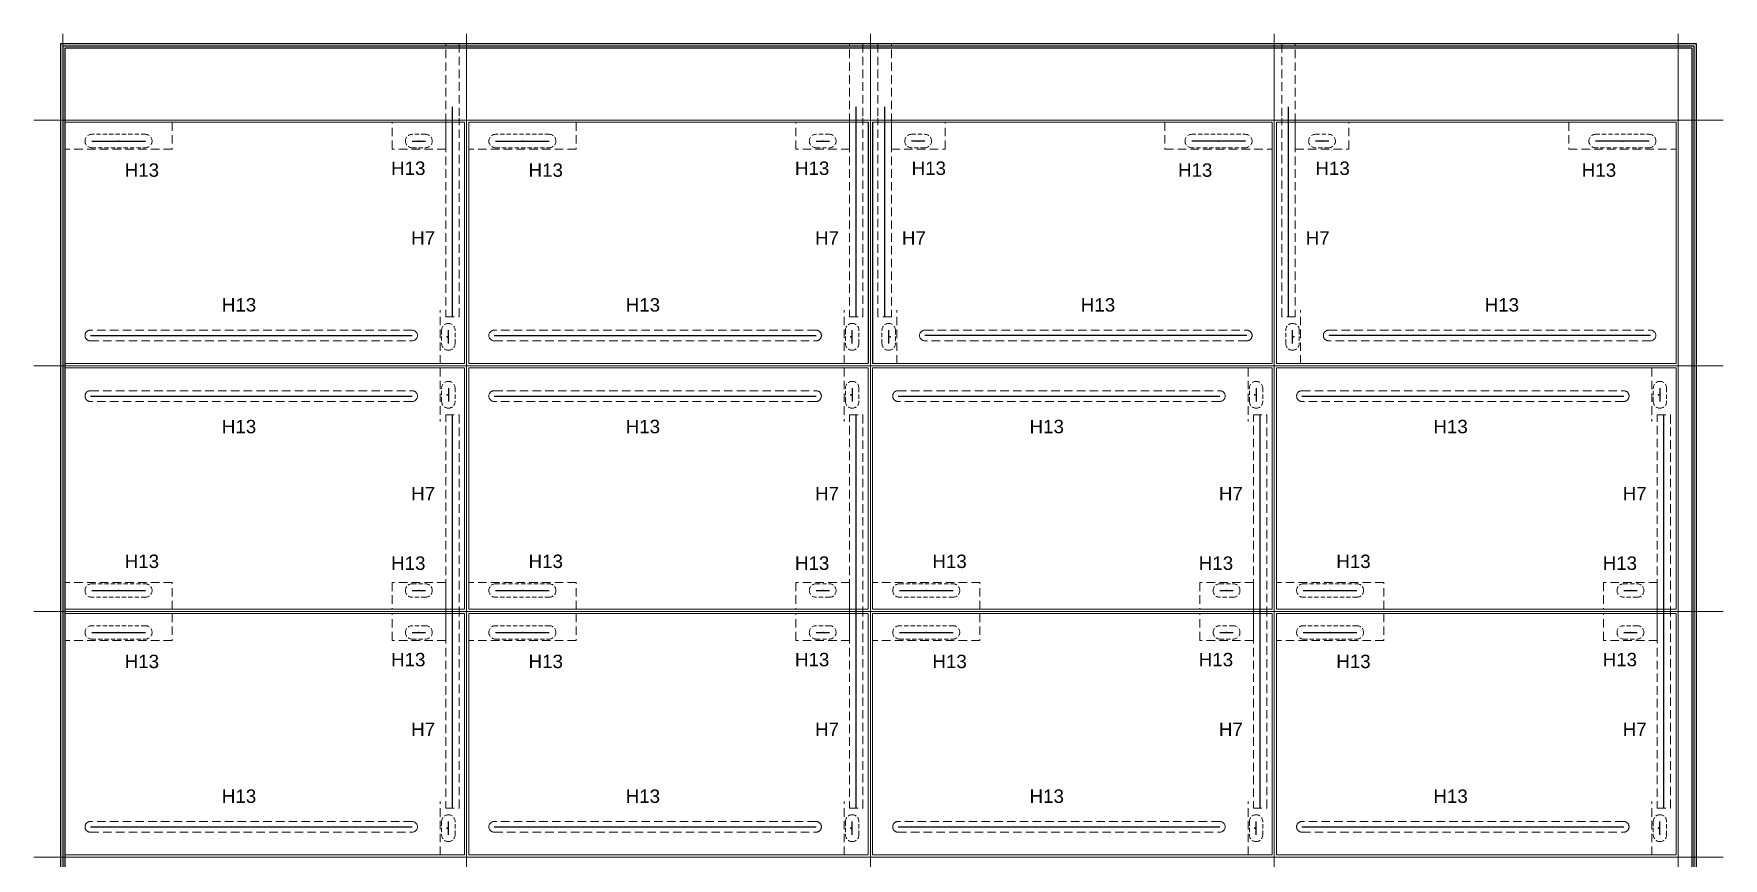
# Model space of a CAD drawing. Header units: millimetres. Extents: x 8271 to 20683, y -3281 to -79.
# Drawn here: x 9951 to 11211, y -762 to -148 of the extents above; entities that cross this region are included whole.
import ezdxf

# ---------------------------------------------------------------- set-up
doc = ezdxf.new("R2010")
doc.units = ezdxf.units.MM
doc.linetypes.add('HIDDEN', pattern=[9.525, 6.35, -3.175])
doc.linetypes.add('HIDDEN.5x', pattern=[4.7625, 3.175, -1.5875])
doc.layers.add('0-文字', color=2, linetype='Continuous')
doc.layers.add('0-标注', color=7, linetype='Continuous')
for name, color, linetype, lineweight in [('tenon hide', 73, 'HIDDEN.5x', 13), ('层板孔虚线', 163, 'HIDDEN', 13), ('底板框实线', 7, 'Continuous', 20), ('底板框虚线', 73, 'HIDDEN', 13), ('螺杆孔虚线', 6, 'HIDDEN', 13)]:
    doc.layers.add(name, color=color, linetype=linetype, lineweight=lineweight)
doc.styles.get("Standard").update_dxf_attribs({"font": 'arial.ttf'})

msp = doc.modelspace()

# ---------------------------------------------------------------- linework, layer by layer
at = {"linetype": 'HIDDEN'}
for p in [(10014.443, -227.667), (10238.443, -227.667), (10315.643, -227.667), (10539.643, -227.667), (10610.843, -227.667), (10834.843, -227.667), (10912.043, -227.667), (11136.043, -227.667), (10259.443, -373.667), (10560.643, -373.667), (10589.843, -373.667), (10891.043, -373.667), (10259.443, -416.867), (10560.643, -416.867), (10861.843, -416.867), (11163.043, -416.867), (10014.443, -562.867), (10238.443, -562.867), (10315.643, -562.867), (10539.643, -562.867), (10616.843, -562.867), (10840.843, -562.867), (10918.043, -562.867), (11142.043, -562.867), (10014.443, -594.067), (10238.443, -594.067), (10315.643, -594.067), (10539.643, -594.067), (10616.843, -594.067), (10840.843, -594.067), (10918.043, -594.067), (11142.043, -594.067), (10259.443, -740.067), (10560.643, -740.067), (10861.843, -740.067), (11163.043, -740.067)]:
    msp.add_point(p, dxfattribs=at)
at = {"layer": '0-标注'}
for p, q in [((10263.443, -358.667), (10263.443, -202.067)), ((10564.643, -358.667), (10564.643, -202.067)), ((10573.643, -213.667), (10573.643, -393.667)), ((10576.843, -213.667), (10576.843, -393.667)), ((10585.843, -358.667), (10585.843, -202.067)), ((10887.043, -358.667), (10887.043, -202.067)), ((9994.443, -227.667), (10034.443, -227.667)), ((10233.443, -227.667), (10243.443, -227.667)), ((10295.643, -227.667), (10335.643, -227.667)), ((10534.643, -227.667), (10544.643, -227.667)), ((10615.843, -227.667), (10605.843, -227.667)), ((10854.843, -227.667), (10814.843, -227.667)), ((10917.043, -227.667), (10907.043, -227.667)), ((11156.043, -227.667), (11116.043, -227.667)), ((9993.443, -372.667), (10233.443, -372.667)), ((10260.443, -378.667), (10260.443, -368.667)), ((10294.643, -372.667), (10534.643, -372.667)), ((10561.643, -378.667), (10561.643, -368.667)), ((10588.843, -378.667), (10588.843, -368.667)), ((10855.843, -372.667), (10615.843, -372.667)), ((10890.043, -378.667), (10890.043, -368.667)), ((11157.043, -372.667), (10917.043, -372.667)), ((10260.443, -411.867), (10260.443, -421.867)), ((10561.643, -411.867), (10561.643, -421.867)), ((10862.843, -411.867), (10862.843, -421.867)), ((11164.043, -411.867), (11164.043, -421.867)), ((9993.443, -417.867), (10233.443, -417.867)), ((10294.643, -417.867), (10534.643, -417.867)), ((10595.843, -417.867), (10835.843, -417.867)), ((10897.043, -417.867), (11137.043, -417.867)), ((10263.443, -725.067), (10263.443, -431.867)), ((10564.643, -725.067), (10564.643, -431.867)), ((10865.843, -725.067), (10865.843, -431.867)), ((11167.043, -725.067), (11167.043, -431.867)), ((9994.443, -562.867), (10034.443, -562.867)), ((10233.443, -562.867), (10243.443, -562.867)), ((10295.643, -562.867), (10335.643, -562.867)), ((10534.643, -562.867), (10544.643, -562.867)), ((10596.843, -562.867), (10636.843, -562.867)), ((10835.843, -562.867), (10845.843, -562.867)), ((10898.043, -562.867), (10938.043, -562.867)), ((11137.043, -562.867), (11147.043, -562.867)), ((9994.443, -594.067), (10034.443, -594.067)), ((10233.443, -594.067), (10243.443, -594.067)), ((10295.643, -594.067), (10335.643, -594.067)), ((10534.643, -594.067), (10544.643, -594.067)), ((10596.843, -594.067), (10636.843, -594.067)), ((10835.843, -594.067), (10845.843, -594.067)), ((10898.043, -594.067), (10938.043, -594.067)), ((11137.043, -594.067), (11147.043, -594.067)), ((9993.443, -739.067), (10233.443, -739.067)), ((10260.443, -745.067), (10260.443, -735.067)), ((10294.643, -739.067), (10534.643, -739.067)), ((10561.643, -745.067), (10561.643, -735.067)), ((10595.843, -739.067), (10835.843, -739.067)), ((10862.843, -745.067), (10862.843, -735.067)), ((10897.043, -739.067), (11137.043, -739.067)), ((11164.043, -745.067), (11164.043, -735.067))]:
    msp.add_line(p, q, dxfattribs=at)
for points in [[(9971.243, -2595.267), (11191.243, -2595.267), (11191.243, -155.267), (9971.243, -155.267)], [(9974.443, -2592.067), (11188.043, -2592.067), (11188.043, -158.467), (9974.443, -158.467)]]:
    msp.add_lwpolyline(points, close=True, dxfattribs=at)
at = {"layer": '0-标注', "color": 1}
msp.add_lwpolyline([(9972.843, -2593.667), (11189.643, -2593.667), (11189.643, -156.867), (9972.843, -156.867)], close=True, dxfattribs=at)
at = {"layer": 'tenon hide', "linetype": 'HIDDEN.5x'}
for p, q in [((10034.443, -222.667), (9994.443, -222.667)), ((10243.443, -222.667), (10233.443, -222.667)), ((10335.643, -222.667), (10295.643, -222.667)), ((10544.643, -222.667), (10534.643, -222.667)), ((10605.843, -222.667), (10615.843, -222.667)), ((10814.843, -222.667), (10854.843, -222.667)), ((10907.043, -222.667), (10917.043, -222.667)), ((11116.043, -222.667), (11156.043, -222.667)), ((9989.443, -227.667), (9989.443, -227.667)), ((9994.443, -232.667), (10034.443, -232.667)), ((10039.443, -227.667), (10039.443, -227.667)), ((10228.443, -227.667), (10228.443, -227.667)), ((10233.443, -232.667), (10243.443, -232.667)), ((10248.443, -227.667), (10248.443, -227.667)), ((10290.643, -227.667), (10290.643, -227.667)), ((10295.643, -232.667), (10335.643, -232.667)), ((10340.643, -227.667), (10340.643, -227.667)), ((10529.643, -227.667), (10529.643, -227.667)), ((10534.643, -232.667), (10544.643, -232.667)), ((10549.643, -227.667), (10549.643, -227.667)), ((10600.843, -227.667), (10600.843, -227.667)), ((10615.843, -232.667), (10605.843, -232.667)), ((10620.843, -227.667), (10620.843, -227.667)), ((10809.843, -227.667), (10809.843, -227.667)), ((10854.843, -232.667), (10814.843, -232.667)), ((10859.843, -227.667), (10859.843, -227.667)), ((10902.043, -227.667), (10902.043, -227.667)), ((10917.043, -232.667), (10907.043, -232.667)), ((10922.043, -227.667), (10922.043, -227.667)), ((11111.043, -227.667), (11111.043, -227.667)), ((11156.043, -232.667), (11116.043, -232.667)), ((11161.043, -227.667), (11161.043, -227.667)), ((9989.443, -562.867), (9989.443, -562.867)), ((9994.443, -557.867), (10034.443, -557.867)), ((10039.443, -562.867), (10039.443, -562.867)), ((10228.443, -562.867), (10228.443, -562.867)), ((10233.443, -557.867), (10243.443, -557.867)), ((10248.443, -562.867), (10248.443, -562.867)), ((10290.643, -562.867), (10290.643, -562.867)), ((10295.643, -557.867), (10335.643, -557.867)), ((10340.643, -562.867), (10340.643, -562.867)), ((10529.643, -562.867), (10529.643, -562.867)), ((10534.643, -557.867), (10544.643, -557.867)), ((10549.643, -562.867), (10549.643, -562.867)), ((10591.843, -562.867), (10591.843, -562.867)), ((10596.843, -557.867), (10636.843, -557.867)), ((10641.843, -562.867), (10641.843, -562.867)), ((10830.843, -562.867), (10830.843, -562.867)), ((10835.843, -557.867), (10845.843, -557.867)), ((10850.843, -562.867), (10850.843, -562.867)), ((10893.043, -562.867), (10893.043, -562.867)), ((10898.043, -557.867), (10938.043, -557.867)), ((10943.043, -562.867), (10943.043, -562.867)), ((11132.043, -562.867), (11132.043, -562.867)), ((11137.043, -557.867), (11147.043, -557.867)), ((11152.043, -562.867), (11152.043, -562.867)), ((10034.443, -567.867), (9994.443, -567.867)), ((10243.443, -567.867), (10233.443, -567.867)), ((10335.643, -567.867), (10295.643, -567.867)), ((10544.643, -567.867), (10534.643, -567.867)), ((10636.843, -567.867), (10596.843, -567.867)), ((10845.843, -567.867), (10835.843, -567.867)), ((10938.043, -567.867), (10898.043, -567.867)), ((11147.043, -567.867), (11137.043, -567.867)), ((10034.443, -589.067), (9994.443, -589.067)), ((10243.443, -589.067), (10233.443, -589.067)), ((10335.643, -589.067), (10295.643, -589.067)), ((10544.643, -589.067), (10534.643, -589.067)), ((10636.843, -589.067), (10596.843, -589.067)), ((10845.843, -589.067), (10835.843, -589.067)), ((10938.043, -589.067), (10898.043, -589.067)), ((11147.043, -589.067), (11137.043, -589.067)), ((9989.443, -594.067), (9989.443, -594.067)), ((9994.443, -599.067), (10034.443, -599.067)), ((10039.443, -594.067), (10039.443, -594.067)), ((10228.443, -594.067), (10228.443, -594.067)), ((10233.443, -599.067), (10243.443, -599.067)), ((10248.443, -594.067), (10248.443, -594.067)), ((10290.643, -594.067), (10290.643, -594.067)), ((10295.643, -599.067), (10335.643, -599.067)), ((10340.643, -594.067), (10340.643, -594.067)), ((10529.643, -594.067), (10529.643, -594.067)), ((10534.643, -599.067), (10544.643, -599.067)), ((10549.643, -594.067), (10549.643, -594.067)), ((10591.843, -594.067), (10591.843, -594.067)), ((10596.843, -599.067), (10636.843, -599.067)), ((10641.843, -594.067), (10641.843, -594.067)), ((10830.843, -594.067), (10830.843, -594.067)), ((10835.843, -599.067), (10845.843, -599.067)), ((10850.843, -594.067), (10850.843, -594.067)), ((10893.043, -594.067), (10893.043, -594.067)), ((10898.043, -599.067), (10938.043, -599.067)), ((10943.043, -594.067), (10943.043, -594.067)), ((11132.043, -594.067), (11132.043, -594.067)), ((11137.043, -599.067), (11147.043, -599.067)), ((11152.043, -594.067), (11152.043, -594.067))]:
    msp.add_line(p, q, dxfattribs=at)
for points in [[(10265.443, -378.667), (10265.443, -368.667, 0.41421356), (10260.443, -363.667), (10260.443, -363.667, 0.41421356), (10255.443, -368.667), (10255.443, -378.667, 0.41421356), (10260.443, -383.667), (10260.443, -383.667, 0.41421356)], [(10566.643, -378.667), (10566.643, -368.667, 0.41421356), (10561.643, -363.667), (10561.643, -363.667, 0.41421356), (10556.643, -368.667), (10556.643, -378.667, 0.41421356), (10561.643, -383.667), (10561.643, -383.667, 0.41421356)], [(10583.843, -378.667), (10583.843, -368.667, -0.41421356), (10588.843, -363.667), (10588.843, -363.667, -0.41421356), (10593.843, -368.667), (10593.843, -378.667, -0.41421356), (10588.843, -383.667), (10588.843, -383.667, -0.41421356)], [(10885.043, -378.667), (10885.043, -368.667, -0.41421356), (10890.043, -363.667), (10890.043, -363.667, -0.41421356), (10895.043, -368.667), (10895.043, -378.667, -0.41421356), (10890.043, -383.667), (10890.043, -383.667, -0.41421356)], [(10265.443, -411.867), (10265.443, -421.867, -0.41421356), (10260.443, -426.867), (10260.443, -426.867, -0.41421356), (10255.443, -421.867), (10255.443, -411.867, -0.41421356), (10260.443, -406.867), (10260.443, -406.867, -0.41421356)], [(10566.643, -411.867), (10566.643, -421.867, -0.41421356), (10561.643, -426.867), (10561.643, -426.867, -0.41421356), (10556.643, -421.867), (10556.643, -411.867, -0.41421356), (10561.643, -406.867), (10561.643, -406.867, -0.41421356)], [(10867.843, -411.867), (10867.843, -421.867, -0.41421356), (10862.843, -426.867), (10862.843, -426.867, -0.41421356), (10857.843, -421.867), (10857.843, -411.867, -0.41421356), (10862.843, -406.867), (10862.843, -406.867, -0.41421356)], [(11169.043, -411.867), (11169.043, -421.867, -0.41421356), (11164.043, -426.867), (11164.043, -426.867, -0.41421356), (11159.043, -421.867), (11159.043, -411.867, -0.41421356), (11164.043, -406.867), (11164.043, -406.867, -0.41421356)], [(10265.443, -745.067), (10265.443, -735.067, 0.41421356), (10260.443, -730.067), (10260.443, -730.067, 0.41421356), (10255.443, -735.067), (10255.443, -745.067, 0.41421356), (10260.443, -750.067), (10260.443, -750.067, 0.41421356)], [(10566.643, -745.067), (10566.643, -735.067, 0.41421356), (10561.643, -730.067), (10561.643, -730.067, 0.41421356), (10556.643, -735.067), (10556.643, -745.067, 0.41421356), (10561.643, -750.067), (10561.643, -750.067, 0.41421356)], [(10867.843, -745.067), (10867.843, -735.067, 0.41421356), (10862.843, -730.067), (10862.843, -730.067, 0.41421356), (10857.843, -735.067), (10857.843, -745.067, 0.41421356), (10862.843, -750.067), (10862.843, -750.067, 0.41421356)], [(11169.043, -745.067), (11169.043, -735.067, 0.41421356), (11164.043, -730.067), (11164.043, -730.067, 0.41421356), (11159.043, -735.067), (11159.043, -745.067, 0.41421356), (11164.043, -750.067), (11164.043, -750.067, 0.41421356)]]:
    msp.add_lwpolyline(points, format="xyb", close=True, dxfattribs=at)
for centre, start, end in [((9994.443, -227.667), 90, 180), ((10034.443, -227.667), 0, 90), ((10233.443, -227.667), 90, 180), ((10243.443, -227.667), 0, 90), ((10295.643, -227.667), 90, 180), ((10335.643, -227.667), 0, 90), ((10534.643, -227.667), 90, 180), ((10544.643, -227.667), 0, 90), ((10605.843, -227.667), 90, 180), ((10615.843, -227.667), 0, 90), ((10814.843, -227.667), 90, 180), ((10854.843, -227.667), 0, 90), ((10907.043, -227.667), 90, 180), ((10917.043, -227.667), 0, 90), ((11116.043, -227.667), 90, 180), ((11156.043, -227.667), 0, 90), ((9994.443, -227.667), 180, 270), ((10034.443, -227.667), 270, 0), ((10233.443, -227.667), 180, 270), ((10243.443, -227.667), 270, 0), ((10295.643, -227.667), 180, 270), ((10335.643, -227.667), 270, 0), ((10534.643, -227.667), 180, 270), ((10544.643, -227.667), 270, 0), ((10605.843, -227.667), 180, 270), ((10615.843, -227.667), 270, 0), ((10814.843, -227.667), 180, 270), ((10854.843, -227.667), 270, 0), ((10907.043, -227.667), 180, 270), ((10917.043, -227.667), 270, 0), ((11116.043, -227.667), 180, 270), ((11156.043, -227.667), 270, 0), ((9994.443, -562.867), 90, 180), ((9994.443, -562.867), 180, 270), ((10034.443, -562.867), 0, 90), ((10034.443, -562.867), 270, 0), ((10233.443, -562.867), 90, 180), ((10233.443, -562.867), 180, 270), ((10243.443, -562.867), 0, 90), ((10243.443, -562.867), 270, 0), ((10295.643, -562.867), 90, 180), ((10295.643, -562.867), 180, 270), ((10335.643, -562.867), 0, 90), ((10335.643, -562.867), 270, 0), ((10534.643, -562.867), 90, 180), ((10534.643, -562.867), 180, 270), ((10544.643, -562.867), 0, 90), ((10544.643, -562.867), 270, 0), ((10596.843, -562.867), 90, 180), ((10596.843, -562.867), 180, 270), ((10636.843, -562.867), 0, 90), ((10636.843, -562.867), 270, 0), ((10835.843, -562.867), 90, 180), ((10835.843, -562.867), 180, 270), ((10845.843, -562.867), 0, 90), ((10845.843, -562.867), 270, 0), ((10898.043, -562.867), 90, 180), ((10898.043, -562.867), 180, 270), ((10938.043, -562.867), 0, 90), ((10938.043, -562.867), 270, 0), ((11137.043, -562.867), 90, 180), ((11137.043, -562.867), 180, 270), ((11147.043, -562.867), 0, 90), ((11147.043, -562.867), 270, 0), ((9994.443, -594.067), 90, 180), ((10034.443, -594.067), 0, 90), ((10233.443, -594.067), 90, 180), ((10243.443, -594.067), 0, 90), ((10295.643, -594.067), 90, 180), ((10335.643, -594.067), 0, 90), ((10534.643, -594.067), 90, 180), ((10544.643, -594.067), 0, 90), ((10596.843, -594.067), 90, 180), ((10636.843, -594.067), 0, 90), ((10835.843, -594.067), 90, 180), ((10845.843, -594.067), 0, 90), ((10898.043, -594.067), 90, 180), ((10938.043, -594.067), 0, 90), ((11137.043, -594.067), 90, 180), ((11147.043, -594.067), 0, 90), ((9994.443, -594.067), 180, 270), ((10034.443, -594.067), 270, 0), ((10233.443, -594.067), 180, 270), ((10243.443, -594.067), 270, 0), ((10295.643, -594.067), 180, 270), ((10335.643, -594.067), 270, 0), ((10534.643, -594.067), 180, 270), ((10544.643, -594.067), 270, 0), ((10596.843, -594.067), 180, 270), ((10636.843, -594.067), 270, 0), ((10835.843, -594.067), 180, 270), ((10845.843, -594.067), 270, 0), ((10898.043, -594.067), 180, 270), ((10938.043, -594.067), 270, 0), ((11137.043, -594.067), 180, 270), ((11147.043, -594.067), 270, 0)]:
    msp.add_arc(centre, 5, start, end, dxfattribs=at)
at = {"layer": '层板孔虚线'}
for p, q in [((9974.443, -233.667), (9974.443, -213.667)), ((9974.443, -213.667), (10054.443, -213.667)), ((10054.443, -213.667), (10054.443, -233.667)), ((10218.443, -233.667), (10218.443, -213.667)), ((10218.443, -213.667), (10258.443, -213.667)), ((10258.443, -213.667), (10258.443, -233.667)), ((10275.643, -233.667), (10275.643, -213.667)), ((10275.643, -213.667), (10355.643, -213.667)), ((10355.643, -213.667), (10355.643, -233.667)), ((10519.643, -233.667), (10519.643, -213.667)), ((10519.643, -213.667), (10559.643, -213.667)), ((10559.643, -213.667), (10559.643, -233.667)), ((10590.843, -213.667), (10590.843, -233.667)), ((10630.843, -213.667), (10590.843, -213.667)), ((10630.843, -233.667), (10630.843, -213.667)), ((10794.843, -213.667), (10794.843, -233.667)), ((10874.843, -213.667), (10794.843, -213.667)), ((10874.843, -233.667), (10874.843, -213.667)), ((10892.043, -213.667), (10892.043, -233.667)), ((10932.043, -213.667), (10892.043, -213.667)), ((10932.043, -233.667), (10932.043, -213.667)), ((11096.043, -213.667), (11096.043, -233.667)), ((11176.043, -213.667), (11096.043, -213.667)), ((11176.043, -233.667), (11176.043, -213.667)), ((10054.443, -233.667), (9974.443, -233.667)), ((10258.443, -233.667), (10218.443, -233.667)), ((10355.643, -233.667), (10275.643, -233.667)), ((10559.643, -233.667), (10519.643, -233.667)), ((10590.843, -233.667), (10630.843, -233.667)), ((10794.843, -233.667), (10874.843, -233.667)), ((10892.043, -233.667), (10932.043, -233.667)), ((11096.043, -233.667), (11176.043, -233.667)), ((9974.443, -556.867), (9974.443, -576.867)), ((10054.443, -556.867), (9974.443, -556.867)), ((10054.443, -576.867), (10054.443, -556.867)), ((10218.443, -556.867), (10218.443, -576.867)), ((10258.443, -556.867), (10218.443, -556.867)), ((10258.443, -576.867), (10258.443, -556.867)), ((10275.643, -556.867), (10275.643, -576.867)), ((10355.643, -556.867), (10275.643, -556.867)), ((10355.643, -576.867), (10355.643, -556.867)), ((10519.643, -556.867), (10519.643, -576.867)), ((10559.643, -556.867), (10519.643, -556.867)), ((10559.643, -576.867), (10559.643, -556.867)), ((10576.843, -556.867), (10576.843, -576.867)), ((10656.843, -556.867), (10576.843, -556.867)), ((10656.843, -576.867), (10656.843, -556.867)), ((10820.843, -556.867), (10820.843, -576.867)), ((10860.843, -556.867), (10820.843, -556.867)), ((10860.843, -576.867), (10860.843, -556.867)), ((10878.043, -556.867), (10878.043, -576.867)), ((10958.043, -556.867), (10878.043, -556.867)), ((10958.043, -576.867), (10958.043, -556.867)), ((11122.043, -556.867), (11122.043, -576.867)), ((11162.043, -556.867), (11122.043, -556.867)), ((11162.043, -576.867), (11162.043, -556.867)), ((9974.443, -576.867), (10054.443, -576.867)), ((10218.443, -576.867), (10258.443, -576.867)), ((10275.643, -576.867), (10355.643, -576.867)), ((10519.643, -576.867), (10559.643, -576.867)), ((10576.843, -576.867), (10656.843, -576.867)), ((10820.843, -576.867), (10860.843, -576.867)), ((10878.043, -576.867), (10958.043, -576.867)), ((11122.043, -576.867), (11162.043, -576.867)), ((9974.443, -600.067), (9974.443, -580.067)), ((9974.443, -580.067), (10054.443, -580.067)), ((10054.443, -580.067), (10054.443, -600.067)), ((10218.443, -600.067), (10218.443, -580.067)), ((10218.443, -580.067), (10258.443, -580.067)), ((10258.443, -580.067), (10258.443, -600.067)), ((10275.643, -600.067), (10275.643, -580.067)), ((10275.643, -580.067), (10355.643, -580.067)), ((10355.643, -580.067), (10355.643, -600.067)), ((10519.643, -600.067), (10519.643, -580.067)), ((10519.643, -580.067), (10559.643, -580.067)), ((10559.643, -580.067), (10559.643, -600.067)), ((10576.843, -600.067), (10576.843, -580.067)), ((10576.843, -580.067), (10656.843, -580.067)), ((10656.843, -580.067), (10656.843, -600.067)), ((10820.843, -600.067), (10820.843, -580.067)), ((10820.843, -580.067), (10860.843, -580.067)), ((10860.843, -580.067), (10860.843, -600.067)), ((10878.043, -600.067), (10878.043, -580.067)), ((10878.043, -580.067), (10958.043, -580.067)), ((10958.043, -580.067), (10958.043, -600.067)), ((11122.043, -600.067), (11122.043, -580.067)), ((11122.043, -580.067), (11162.043, -580.067)), ((11162.043, -580.067), (11162.043, -600.067)), ((10054.443, -600.067), (9974.443, -600.067)), ((10258.443, -600.067), (10218.443, -600.067)), ((10355.643, -600.067), (10275.643, -600.067)), ((10559.643, -600.067), (10519.643, -600.067)), ((10656.843, -600.067), (10576.843, -600.067)), ((10860.843, -600.067), (10820.843, -600.067)), ((10958.043, -600.067), (10878.043, -600.067)), ((11162.043, -600.067), (11122.043, -600.067))]:
    msp.add_line(p, q, dxfattribs=at)
at = {"layer": '底板框实线', "color": 1}
for p, q in [((9972.843, -2615.267), (9972.843, -147.695)), ((10274.043, -2615.267), (10274.043, -147.695)), ((10575.243, -2615.267), (10575.243, -147.695)), ((10876.443, -2615.267), (10876.443, -147.695)), ((11177.643, -2615.267), (11177.643, -147.695)), ((11211.243, -212.067), (9951.243, -212.067)), ((11211.243, -395.267), (9951.243, -395.267)), ((11211.243, -578.467), (9951.243, -578.467)), ((11211.243, -761.667), (9951.243, -761.667))]:
    msp.add_line(p, q, dxfattribs=at)
at = {"layer": '底板框实线'}
for p, q in [((9974.443, -213.667), (9974.443, -393.667)), ((10272.443, -213.667), (9974.443, -213.667)), ((10272.443, -393.667), (10272.443, -213.667)), ((10275.643, -213.667), (10275.643, -393.667)), ((10573.643, -213.667), (10275.643, -213.667)), ((10576.843, -213.667), (10874.843, -213.667)), ((10874.843, -213.667), (10874.843, -393.667)), ((10878.043, -213.667), (11176.043, -213.667)), ((10878.043, -393.667), (10878.043, -213.667)), ((11176.043, -213.667), (11176.043, -393.667)), ((9974.443, -393.667), (10272.443, -393.667)), ((9974.443, -576.867), (9974.443, -396.867)), ((9974.443, -396.867), (10272.443, -396.867)), ((10272.443, -396.867), (10272.443, -576.867)), ((10275.643, -393.667), (10573.643, -393.667)), ((10275.643, -576.867), (10275.643, -396.867)), ((10275.643, -396.867), (10573.643, -396.867)), ((10573.643, -396.867), (10573.643, -576.867)), ((10874.843, -393.667), (10576.843, -393.667)), ((10576.843, -576.867), (10576.843, -396.867)), ((10576.843, -396.867), (10874.843, -396.867)), ((10874.843, -396.867), (10874.843, -576.867)), ((11176.043, -393.667), (10878.043, -393.667)), ((10878.043, -576.867), (10878.043, -396.867)), ((10878.043, -396.867), (11176.043, -396.867)), ((11176.043, -396.867), (11176.043, -576.867)), ((10272.443, -576.867), (9974.443, -576.867)), ((10573.643, -576.867), (10275.643, -576.867)), ((10874.843, -576.867), (10576.843, -576.867)), ((11176.043, -576.867), (10878.043, -576.867)), ((9974.443, -580.067), (9974.443, -760.067)), ((10272.443, -580.067), (9974.443, -580.067)), ((10272.443, -760.067), (10272.443, -580.067)), ((10275.643, -580.067), (10275.643, -760.067)), ((10573.643, -580.067), (10275.643, -580.067)), ((10573.643, -760.067), (10573.643, -580.067)), ((10576.843, -580.067), (10576.843, -760.067)), ((10874.843, -580.067), (10576.843, -580.067)), ((10874.843, -760.067), (10874.843, -580.067)), ((10878.043, -580.067), (10878.043, -760.067)), ((11176.043, -580.067), (10878.043, -580.067)), ((11176.043, -760.067), (11176.043, -580.067)), ((9974.443, -760.067), (10272.443, -760.067)), ((10275.643, -760.067), (10573.643, -760.067)), ((10576.843, -760.067), (10874.843, -760.067)), ((10878.043, -760.067), (11176.043, -760.067))]:
    msp.add_line(p, q, dxfattribs=at)
at = {"layer": '底板框虚线'}
for p, q in [((10254.443, -393.667), (10254.443, -353.667)), ((10272.443, -353.667), (10272.443, -393.667)), ((10555.643, -393.667), (10555.643, -353.667)), ((10594.843, -393.667), (10594.843, -353.667)), ((10878.043, -353.667), (10878.043, -393.667)), ((10896.043, -393.667), (10896.043, -353.667)), ((9989.443, -372.667), (9989.443, -372.667)), ((10233.443, -368.667), (9993.443, -368.667)), ((9993.443, -376.667), (10233.443, -376.667)), ((10237.443, -372.667), (10237.443, -372.667)), ((10290.643, -372.667), (10290.643, -372.667)), ((10534.643, -368.667), (10294.643, -368.667)), ((10294.643, -376.667), (10534.643, -376.667)), ((10538.643, -372.667), (10538.643, -372.667)), ((10611.843, -372.667), (10611.843, -372.667)), ((10615.843, -368.667), (10855.843, -368.667)), ((10855.843, -376.667), (10615.843, -376.667)), ((10859.843, -372.667), (10859.843, -372.667)), ((10913.043, -372.667), (10913.043, -372.667)), ((10917.043, -368.667), (11157.043, -368.667)), ((11157.043, -376.667), (10917.043, -376.667)), ((11161.043, -372.667), (11161.043, -372.667)), ((10272.443, -393.667), (10254.443, -393.667)), ((10254.443, -396.867), (10254.443, -436.867)), ((10272.443, -396.867), (10254.443, -396.867)), ((10272.443, -436.867), (10272.443, -396.867)), ((10573.643, -393.667), (10555.643, -393.667)), ((10555.643, -396.867), (10555.643, -436.867)), ((10573.643, -396.867), (10555.643, -396.867)), ((10573.643, -436.867), (10573.643, -396.867)), ((10576.843, -393.667), (10594.843, -393.667)), ((10856.843, -396.867), (10856.843, -436.867)), ((10874.843, -396.867), (10856.843, -396.867)), ((10874.843, -436.867), (10874.843, -396.867)), ((10878.043, -393.667), (10896.043, -393.667)), ((11158.043, -396.867), (11158.043, -436.867)), ((11176.043, -396.867), (11158.043, -396.867)), ((11176.043, -436.867), (11176.043, -396.867)), ((9993.443, -413.867), (10233.443, -413.867)), ((10294.643, -413.867), (10534.643, -413.867)), ((10595.843, -413.867), (10835.843, -413.867)), ((10897.043, -413.867), (11137.043, -413.867)), ((9989.443, -417.867), (9989.443, -417.867)), ((10233.443, -421.867), (9993.443, -421.867)), ((10237.443, -417.867), (10237.443, -417.867)), ((10290.643, -417.867), (10290.643, -417.867)), ((10534.643, -421.867), (10294.643, -421.867)), ((10538.643, -417.867), (10538.643, -417.867)), ((10591.843, -417.867), (10591.843, -417.867)), ((10835.843, -421.867), (10595.843, -421.867)), ((10839.843, -417.867), (10839.843, -417.867)), ((10893.043, -417.867), (10893.043, -417.867)), ((11137.043, -421.867), (10897.043, -421.867)), ((11141.043, -417.867), (11141.043, -417.867)), ((10254.443, -760.067), (10254.443, -720.067)), ((10272.443, -720.067), (10272.443, -760.067)), ((10555.643, -760.067), (10555.643, -720.067)), ((10573.643, -720.067), (10573.643, -760.067)), ((10856.843, -760.067), (10856.843, -720.067)), ((10874.843, -720.067), (10874.843, -760.067)), ((11158.043, -760.067), (11158.043, -720.067)), ((11176.043, -720.067), (11176.043, -760.067)), ((9989.443, -739.067), (9989.443, -739.067)), ((10233.443, -735.067), (9993.443, -735.067)), ((9993.443, -743.067), (10233.443, -743.067)), ((10237.443, -739.067), (10237.443, -739.067)), ((10290.643, -739.067), (10290.643, -739.067)), ((10534.643, -735.067), (10294.643, -735.067)), ((10294.643, -743.067), (10534.643, -743.067)), ((10538.643, -739.067), (10538.643, -739.067)), ((10591.843, -739.067), (10591.843, -739.067)), ((10835.843, -735.067), (10595.843, -735.067)), ((10595.843, -743.067), (10835.843, -743.067)), ((10839.843, -739.067), (10839.843, -739.067)), ((10893.043, -739.067), (10893.043, -739.067)), ((11137.043, -735.067), (10897.043, -735.067)), ((10897.043, -743.067), (11137.043, -743.067)), ((11141.043, -739.067), (11141.043, -739.067)), ((10272.443, -760.067), (10254.443, -760.067)), ((10573.643, -760.067), (10555.643, -760.067)), ((10874.843, -760.067), (10856.843, -760.067)), ((11176.043, -760.067), (11158.043, -760.067))]:
    msp.add_line(p, q, dxfattribs=at)
for centre, start, end in [((9993.443, -372.667), 90, 180), ((9993.443, -372.667), 180, 270), ((10233.443, -372.667), 0, 90), ((10233.443, -372.667), 270, 0), ((10294.643, -372.667), 90, 180), ((10294.643, -372.667), 180, 270), ((10534.643, -372.667), 0, 90), ((10534.643, -372.667), 270, 0), ((10615.843, -372.667), 90, 180), ((10615.843, -372.667), 180, 270), ((10855.843, -372.667), 0, 90), ((10855.843, -372.667), 270, 0), ((10917.043, -372.667), 90, 180), ((10917.043, -372.667), 180, 270), ((11157.043, -372.667), 0, 90), ((11157.043, -372.667), 270, 0), ((9993.443, -417.867), 90, 180), ((10233.443, -417.867), 0, 90), ((10294.643, -417.867), 90, 180), ((10534.643, -417.867), 0, 90), ((10595.843, -417.867), 90, 180), ((10835.843, -417.867), 0, 90), ((10897.043, -417.867), 90, 180), ((11137.043, -417.867), 0, 90), ((9993.443, -417.867), 180, 270), ((10233.443, -417.867), 270, 0), ((10294.643, -417.867), 180, 270), ((10534.643, -417.867), 270, 0), ((10595.843, -417.867), 180, 270), ((10835.843, -417.867), 270, 0), ((10897.043, -417.867), 180, 270), ((11137.043, -417.867), 270, 0), ((9993.443, -739.067), 90, 180), ((9993.443, -739.067), 180, 270), ((10233.443, -739.067), 0, 90), ((10233.443, -739.067), 270, 0), ((10294.643, -739.067), 90, 180), ((10294.643, -739.067), 180, 270), ((10534.643, -739.067), 0, 90), ((10534.643, -739.067), 270, 0), ((10595.843, -739.067), 90, 180), ((10595.843, -739.067), 180, 270), ((10835.843, -739.067), 0, 90), ((10835.843, -739.067), 270, 0), ((10897.043, -739.067), 90, 180), ((10897.043, -739.067), 180, 270), ((11137.043, -739.067), 0, 90), ((11137.043, -739.067), 270, 0)]:
    msp.add_arc(centre, 4, start, end, dxfattribs=at)
at = {"layer": '螺杆孔虚线'}
for p, q in [((10258.443, -213.467), (10258.443, -155.267)), ((10268.443, -155.267), (10268.443, -213.467)), ((10559.643, -213.467), (10559.643, -155.267)), ((10569.643, -155.267), (10569.643, -213.467)), ((10580.843, -155.267), (10580.843, -213.467)), ((10590.843, -213.467), (10590.843, -155.267)), ((10882.043, -155.267), (10882.043, -213.467)), ((10892.043, -213.467), (10892.043, -155.267)), ((10258.443, -210.667), (10258.443, -358.667)), ((10268.443, -358.667), (10268.443, -210.667)), ((10559.643, -210.667), (10559.643, -358.667)), ((10569.643, -358.667), (10569.643, -210.667)), ((10580.843, -358.667), (10580.843, -210.667)), ((10590.843, -210.667), (10590.843, -358.667)), ((10882.043, -358.667), (10882.043, -210.667)), ((10892.043, -210.667), (10892.043, -358.667)), ((10258.443, -358.667), (10268.443, -358.667)), ((10559.643, -358.667), (10569.643, -358.667)), ((10590.843, -358.667), (10580.843, -358.667)), ((10892.043, -358.667), (10882.043, -358.667)), ((10258.443, -579.867), (10258.443, -431.867)), ((10258.443, -431.867), (10268.443, -431.867)), ((10268.443, -431.867), (10268.443, -579.867)), ((10559.643, -579.867), (10559.643, -431.867)), ((10559.643, -431.867), (10569.643, -431.867)), ((10569.643, -431.867), (10569.643, -579.867)), ((10860.843, -579.867), (10860.843, -431.867)), ((10860.843, -431.867), (10870.843, -431.867)), ((10870.843, -431.867), (10870.843, -579.867)), ((11162.043, -579.867), (11162.043, -431.867)), ((11162.043, -431.867), (11172.043, -431.867)), ((11172.043, -431.867), (11172.043, -579.867)), ((10258.443, -577.067), (10258.443, -725.067)), ((10268.443, -725.067), (10268.443, -577.067)), ((10559.643, -577.067), (10559.643, -725.067)), ((10569.643, -725.067), (10569.643, -577.067)), ((10860.843, -577.067), (10860.843, -725.067)), ((10870.843, -725.067), (10870.843, -577.067)), ((11162.043, -577.067), (11162.043, -725.067)), ((11172.043, -725.067), (11172.043, -577.067)), ((10258.443, -725.067), (10268.443, -725.067)), ((10559.643, -725.067), (10569.643, -725.067)), ((10860.843, -725.067), (10870.843, -725.067)), ((11162.043, -725.067), (11172.043, -725.067))]:
    msp.add_line(p, q, dxfattribs=at)

# ---------------------------------------------------------------- texts
at = {"layer": '0-文字', "char_height": 10, "width": 110}
for s, insert, attachment_point in [('H13', (10019.063, -254.467), 7), ('H13', (10217.727, -253.083), 7), ('H13', (10320.263, -254.467), 7), ('H13', (10518.927, -253.083), 7), ('H13', (10631.559, -253.083), 9), ('H13', (10830.222, -254.467), 9), ('H13', (10932.759, -253.083), 9), ('H13', (11131.422, -254.467), 9), ('H7', (10232.724, -304.981), 7), ('H7', (10533.924, -304.981), 7), ('H7', (10616.561, -304.981), 9), ('H7', (10917.761, -304.981), 9), ('H13', (10091.514, -354.963), 7), ('H13', (10392.714, -354.963), 7), ('H13', (10757.771, -354.963), 9), ('H13', (11058.971, -354.963), 9), ('H13', (10091.514, -435.572), 1), ('H13', (10392.714, -435.572), 1), ('H13', (10693.914, -435.572), 1), ('H13', (10995.114, -435.572), 1), ('H7', (10232.724, -485.554), 1), ('H7', (10533.924, -485.554), 1), ('H7', (10835.124, -485.554), 1), ('H7', (11136.324, -485.554), 1), ('H13', (10019.063, -536.068), 1), ('H13', (10217.727, -537.452), 1), ('H13', (10320.263, -536.068), 1), ('H13', (10518.927, -537.452), 1), ('H13', (10621.463, -536.068), 1), ('H13', (10820.127, -537.452), 1), ('H13', (10922.663, -536.068), 1), ('H13', (11121.327, -537.452), 1), ('H13', (10019.063, -620.867), 7), ('H13', (10217.727, -619.483), 7), ('H13', (10320.263, -620.867), 7), ('H13', (10518.927, -619.483), 7), ('H13', (10621.463, -620.867), 7), ('H13', (10820.127, -619.483), 7), ('H13', (10922.663, -620.867), 7), ('H13', (11121.327, -619.483), 7), ('H7', (10232.724, -671.381), 7), ('H7', (10533.924, -671.381), 7), ('H7', (10835.124, -671.381), 7), ('H7', (11136.324, -671.381), 7), ('H13', (10091.514, -721.363), 7), ('H13', (10392.714, -721.363), 7), ('H13', (10693.914, -721.363), 7), ('H13', (10995.114, -721.363), 7)]:
    msp.add_mtext(s, dxfattribs=dict(at, insert=insert, attachment_point=attachment_point))

doc.saveas('drawing.dxf')
